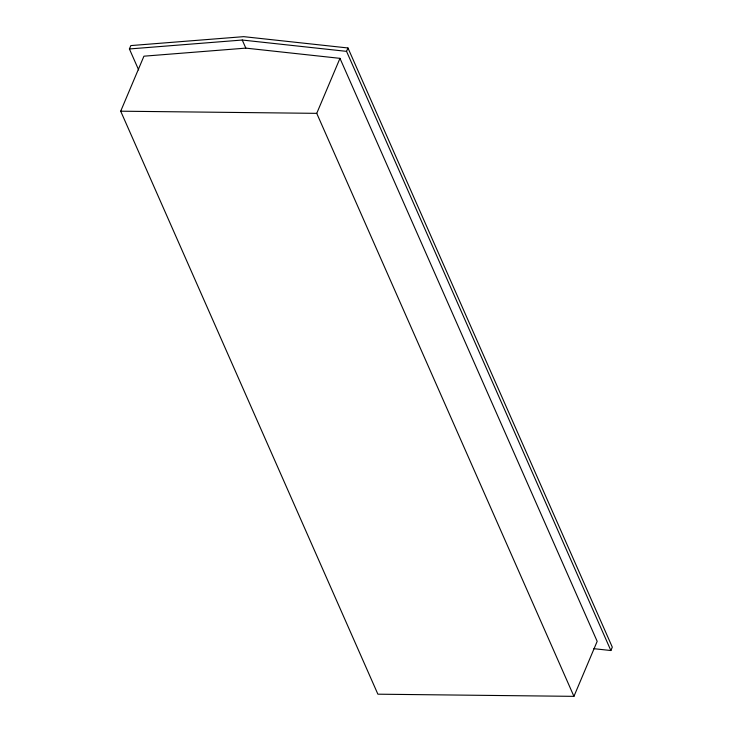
<?xml version="1.0" encoding="UTF-8"?>
<svg xmlns="http://www.w3.org/2000/svg" width="733" height="733" viewBox="0 0 733 733"><rect width="100%" height="100%" fill="white"/><g stroke="black" fill="none" stroke-linecap="round" stroke-linejoin="round"><path stroke-width="1.1" d="M138.647 69.91L129.402 48.964L130.831 45.583L243.677 36.65L347.964 47.975L612.302 647.157L610.873 650.528L593.867 648.687M120.698 111.196L143.934 56.184L245.821 48.121L339.975 58.347L597.175 641.338L573.939 696.35L377.889 694.188L120.698 111.196L316.738 113.349L573.939 696.35M316.738 113.349L339.975 58.347M610.873 650.528L346.544 51.356L347.964 47.975M129.402 48.964L242.247 40.031L346.544 51.356M242.247 40.031L245.821 48.121"/></g></svg>
